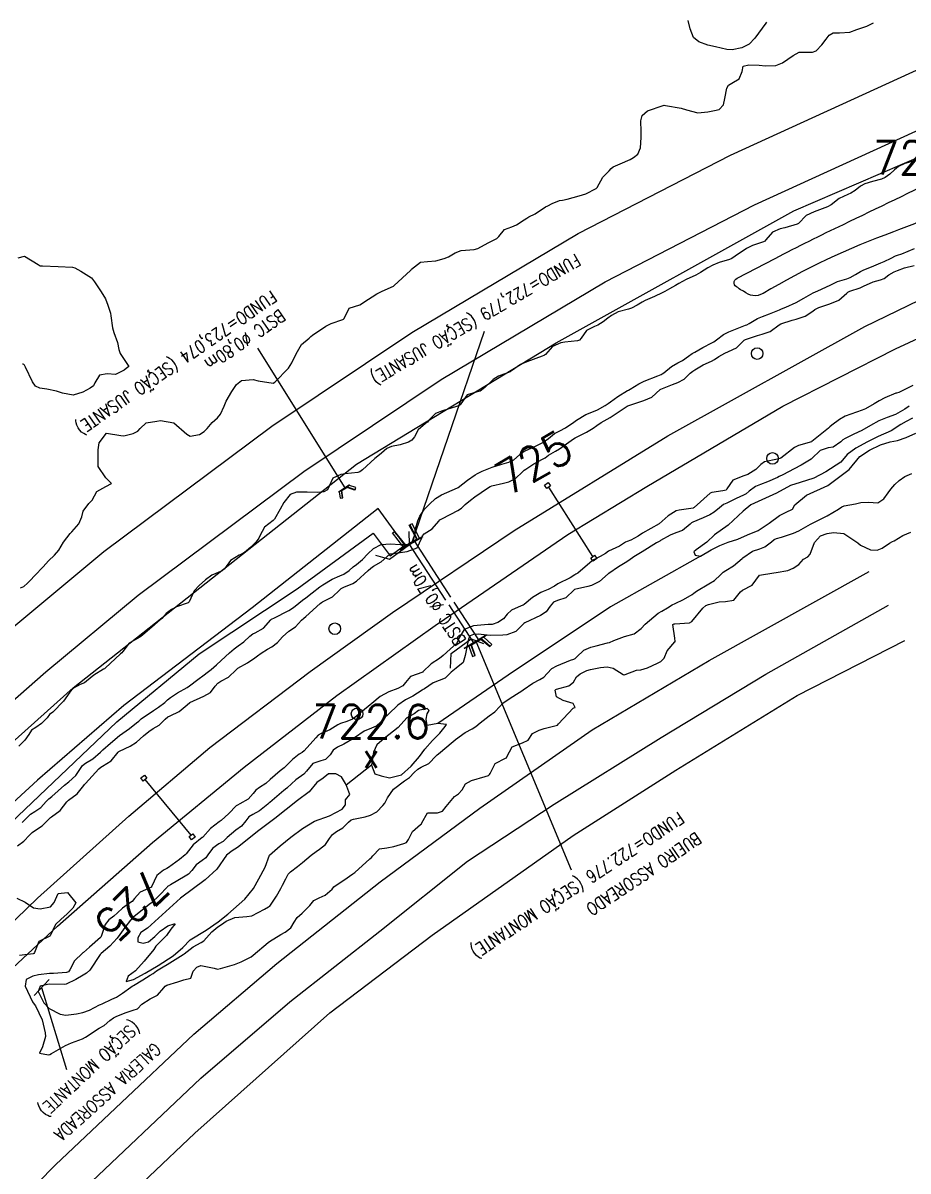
# Model space of a CAD drawing. Header units: metres. Extents: x 307586 to 320046, y 7427249 to 7434250.
# Drawn here: x 313684 to 313789.4, y 7432772.2 to 7432909 of the extents above; entities that cross this region are included whole.
import ezdxf
from ezdxf.enums import TextEntityAlignment as Align

# ---------------------------------------------------------------- set-up
doc = ezdxf.new("R2010")
doc.units = ezdxf.units.M
doc.header["$MEASUREMENT"] = 0
doc.linetypes.add('CONTINUO', pattern=[0])
doc.linetypes.add('TRACEJADO', pattern=[8.7, 8, -0.7])
for name, color, linetype in [('ALA', 45, 'Continuous'), ('BUEIRO', 151, 'Continuous'), ('Canaleta de Drenagem', 151, 'Continuous'), ('Cotas', 45, 'Continuous'), ('Curvas de Nivel 1m', 11, 'Continuous'), ('Curvas de Nivel 5m', 15, 'Continuous'), ('Divisa', 42, 'FENCELINE2'), ('Hidrografia', 140, 'Continuous'), ('Linha Férrea', 20, 'Continuous'), ('Linha Férrea em construção', 201, 'Continuous'), ('Pontes_Viadutos_Tubos', 190, 'Continuous'), ('Pontos Cotados', 45, 'Continuous'), ('Portico', 45, 'Continuous'), ('Postes', 20, 'Continuous'), ('TEXTO', 45, 'Continuous'), ('TUBO', 45, 'Continuous'), ('Vias Primárias', 230, 'Continuous')]:
    doc.layers.add(name, color=color, linetype=linetype)
doc.styles.add('ROMANS', font='romans', dxfattribs={"height": 0.2})
doc.styles.add('Style-STANDARD', font='STANDARD.shx')
doc.linetypes.add('FENCELINE2', pattern='A,0.25,-0.1,[132,ltypeshp.shx,S=0.1,R=0,X=-0.1,Y=0],-0.1,1', length=1.45)

# ---------------------------------------------------------------- blocks, each defined once
blk = doc.blocks.new('ELVTXT_107')
at = {"layer": 'Pontos Cotados', "linetype": 'Continuous', "style": 'Style-STANDARD'}
for s, height, p in [('722.6', 4, (0, 4)), ('x', 3, (0, 0))]:
    blk.add_text(s, height=height, dxfattribs=at).set_placement(p, align=Align.MIDDLE_CENTER)
blk = doc.blocks.new('ELVTXT_123')
at = {"layer": 'Pontos Cotados', "linetype": 'Continuous', "style": 'Style-STANDARD'}
for s, height, p in [('722.4', 4, (0, 4)), ('x', 3, (0, 0))]:
    blk.add_text(s, height=height, dxfattribs=at).set_placement(p, align=Align.MIDDLE_CENTER)

msp = doc.modelspace()

# ---------------------------------------------------------------- linework, layer by layer
at = {"layer": 'ALA', "linetype": 'CONTINUO'}
for points in [[(313723.55, 7432853.37, 723.54), (313723.65, 7432853.64, 723.54), (313722.88, 7432853.91, 724.09), (313722.58, 7432853.72, 724.11)], [(313723.55, 7432853.37, 723.54), (313722.58, 7432853.72, 724.11)], [(313723.55, 7432853.37, 723.54), (313723.48, 7432853.34, 723.44), (313722.59, 7432853.66, 723.23)], [(313721.91, 7432853.28, 724.17), (313721.66, 7432853.12, 724.12), (313721.77, 7432852.38, 723.61), (313722.04, 7432852.42, 723.61)], [(313722.04, 7432852.42, 723.61), (313721.91, 7432853.28, 724.17)], [(313722.04, 7432852.42, 723.61), (313722.09, 7432852.43, 723.53), (313721.97, 7432853.28, 723.29)], [(313731.24, 7432847.63, 724.9), (313730.36, 7432849.34, 723.79), (313730.07, 7432849.21, 723.79), (313730.27, 7432848.83, 723.83), (313730.94, 7432847.48, 724.9)], [(313729.36, 7432846.51, 724.9), (313727.99, 7432848.24, 723.82), (313728.21, 7432848.38, 723.82), (313728.54, 7432848.01, 723.83), (313729.58, 7432846.69, 724.89)], [(313729.63, 7432846.74, 723.04), (313728.25, 7432848.44, 723), (313728.21, 7432848.38, 723.82)], [(313730.89, 7432847.48, 723.03), (313730, 7432849.18, 723.19), (313730.07, 7432849.21, 723.79)], [(313738.53, 7432835.56, 723.01), (313739.62, 7432834.69, 723.26)], [(313738.59, 7432835.64, 724.6), (313739.27, 7432835.06, 723.75), (313739.66, 7432834.74, 723.74)], [(313738.88, 7432835.81, 724.61), (313739.84, 7432834.95, 723.74), (313739.66, 7432834.74, 723.74), (313739.62, 7432834.69, 723.26)], [(313737.1, 7432834.73, 724.59), (313737.53, 7432833.51, 723.67), (313737.8, 7432833.61, 723.67), (313737.86, 7432833.61, 723.39)], [(313737.34, 7432834.88, 724.63), (313737.71, 7432833.89, 723.72), (313737.8, 7432833.61, 723.67)], [(313737.86, 7432833.61, 723.39), (313737.42, 7432834.9, 723.12)]]:
    msp.add_polyline3d(points, dxfattribs=at)
at = {"layer": 'BUEIRO', "linetype": 'CONTINUO'}
for points in [[(313722.88, 7432853.96, 724.23), (313721.57, 7432853.09, 724.19)], [(313721.91, 7432853.28, 724.17), (313722.58, 7432853.72, 724.11)], [(313721.91, 7432853.28, 724.17), (313721.97, 7432853.28, 723.29), (313722.59, 7432853.66, 723.23), (313722.58, 7432853.72, 724.11)], [(313730.94, 7432847.48, 724.9), (313730.89, 7432847.48, 723.03), (313729.63, 7432846.74, 723.04), (313729.58, 7432846.69, 724.89)], [(313729.58, 7432846.69, 724.89), (313730.94, 7432847.48, 724.9)], [(313739.18, 7432836.11, 725.22), (313739.22, 7432836.05, 724.81), (313738.88, 7432835.81, 724.61), (313738.59, 7432835.64, 724.6), (313737.34, 7432834.88, 724.63), (313737.1, 7432834.73, 724.59), (313736.6, 7432834.46, 724.8), (313736.56, 7432834.52, 725.22)], [(313736.56, 7432834.52, 725.22), (313739.18, 7432836.11, 725.22)], [(313737.34, 7432834.88, 724.63), (313737.42, 7432834.9, 723.12), (313738.53, 7432835.56, 723.01), (313738.59, 7432835.64, 724.6)], [(313685.29, 7432793.11, 725.42), (313687.08, 7432794.99, 725.48)]]:
    msp.add_polyline3d(points, dxfattribs=at)
msp.add_polyline3d([(313731.58, 7432847.83, 724.88), (313731.62, 7432847.76, 725.56), (313728.95, 7432846.18, 725.53), (313728.91, 7432846.25, 724.95), (313729.36, 7432846.51, 724.9), (313729.6, 7432846.66, 724.89), (313730.95, 7432847.46, 724.9), (313731.24, 7432847.63, 724.9)], close=True, dxfattribs=at)
at = {"layer": 'Canaleta de Drenagem'}
msp.add_lwpolyline([(313671.95, 7432806.44), (313676.13, 7432801.99), (313678.23, 7432803.96), (313675.76, 7432807.27), (313695.15, 7432825.73), (313704.95, 7432833.84), (313716.66, 7432841.59), (313725.7, 7432848.23), (313727.72, 7432845.49), (313729.48, 7432846.78), (313726.3, 7432851.15), (313711.28, 7432839.32), (313695.99, 7432827.66), (313685.72, 7432818.77), (313674.39, 7432808.38), (313673.39, 7432809.47), (313671.08, 7432807.36)], close=True, dxfattribs=at)
at = {"layer": 'Curvas de Nivel 1m', "flags": 128}
for points, elevation in [([(313683.69, 7432841.68), (313684.08, 7432841.86), (313684.51, 7432842.24), (313685.72, 7432843.49), (313686.07, 7432843.87), (313686.36, 7432844.21), (313687.01, 7432844.92), (313687.74, 7432845.59), (313688.23, 7432846.19), (313688.81, 7432847.13), (313689.58, 7432848.17), (313689.78, 7432848.38), (313690.63, 7432849.32), (313690.98, 7432850.16), (313691.13, 7432850.83), (313691.82, 7432851.76), (313692.03, 7432851.94), (313692.2, 7432852.15), (313692.79, 7432853.19), (313693.84, 7432853.76), (313694.51, 7432854.12), (313693.85, 7432854.8), (313692.93, 7432856.14), (313692.93, 7432857.09), (313692.92, 7432858.14), (313693.05, 7432858.99), (313693.91, 7432860.13), (313695.65, 7432859.84), (313695.91, 7432859.82), (313696.16, 7432859.85), (313697.09, 7432860.09), (313697.64, 7432860.36), (313697.92, 7432860.7), (313698.65, 7432861.35), (313699.94, 7432861.58), (313700.35, 7432861.63), (313701.93, 7432861.38), (313703.49, 7432860.01), (313703.91, 7432859.79), (313704.99, 7432859.99), (313705.58, 7432860.33), (313705.92, 7432860.68), (313706.51, 7432861.4), (313707.16, 7432861.97), (313707.52, 7432862.39), (313707.96, 7432863.35), (313708.19, 7432863.96), (313708.84, 7432865.09), (313709.43, 7432865.94), (313710, 7432866.39), (313711.4, 7432866.51), (313712, 7432866.38), (313713.77, 7432866.11), (313714, 7432866.19), (313715.61, 7432867.87), (313716.02, 7432868.5), (313716.46, 7432869.42), (313716.69, 7432869.85), (313717.18, 7432870.71), (313718.06, 7432871.47), (313718.26, 7432871.64), (313718.48, 7432871.83), (313720.07, 7432872.89), (313720.69, 7432873.19), (313722.08, 7432873.67), (313722.16, 7432873.71), (313722.23, 7432873.79), (313722.86, 7432875.02), (313724.11, 7432875.44), (313724.33, 7432875.55), (313724.6, 7432875.76), (313726.12, 7432876.73), (313726.79, 7432877.06), (313728.13, 7432877.67), (313728.21, 7432877.72), (313730.15, 7432879.53), (313730.23, 7432879.61), (313730.28, 7432879.69), (313731.34, 7432880.51), (313732.17, 7432880.58), (313733.15, 7432880.67), (313734.17, 7432880.95), (313734.68, 7432881.13), (313735.48, 7432881.63), (313736.19, 7432881.92), (313737.75, 7432882.04), (313738.19, 7432882.14), (313739.42, 7432882.8), (313740.2, 7432883.23), (313740.42, 7432883.35), (313740.66, 7432883.57), (313741.36, 7432884.41), (313742.22, 7432884.73), (313742.8, 7432884.97), (313743.7, 7432885.54), (313744, 7432885.77), (313744.24, 7432885.91), (313745.01, 7432886.28), (313746.25, 7432887.09), (313746.51, 7432887.24), (313747.04, 7432887.49), (313747.89, 7432887.85), (313748.26, 7432887.91), (313748.8, 7432888.01), (313750.26, 7432888.41), (313751.05, 7432888.66), (313752.27, 7432889.3), (313752.34, 7432889.36), (313752.39, 7432889.43), (313753.06, 7432890.65), (313753.81, 7432891.41), (313754.06, 7432891.66), (313754.31, 7432891.87), (313755.14, 7432892.23), (313756.32, 7432892.77), (313756.72, 7432892.97), (313757.24, 7432893.37), (313757.55, 7432894.15), (313757.64, 7432895.37), (313757.64, 7432896.09), (313757.59, 7432897.37), (313757.75, 7432897.99), (313758.39, 7432898.57), (313760.25, 7432899.19), (313760.39, 7432899.21), (313760.52, 7432899.2), (313762.39, 7432898.87), (313763.03, 7432898.66), (313764.38, 7432898.31), (313765.57, 7432898.45), (313766.39, 7432898.6), (313766.94, 7432898.7), (313767.43, 7432899.25), (313767.61, 7432900.04), (313767.85, 7432901.25), (313768.06, 7432901.61), (313768.43, 7432901.86), (313769.3, 7432902.37), (313769.66, 7432903.23), (313769.8, 7432903.88), (313770.45, 7432904.02), (313771.68, 7432903.98), (313772.45, 7432903.92), (313773.67, 7432903.96), (313774.46, 7432904.26), (313775.74, 7432905.15), (313776.48, 7432905.54), (313778.04, 7432905.56), (313778.48, 7432905.69), (313779.18, 7432906.41), (313779.69, 7432907.11), (313780.04, 7432907.56), (313780.5, 7432907.83), (313781.26, 7432907.85), (313782.5, 7432907.92), (313783.34, 7432908.23), (313784.51, 7432908.65), (313785.34, 7432909.04)], 724), ([(313772.59, 7432909.11), (313772.51, 7432909), (313771.2, 7432907.21), (313770.49, 7432906.5), (313769.64, 7432906.07), (313768.48, 7432905.82), (313767.86, 7432905.86), (313766.48, 7432906.17), (313765.59, 7432906.38), (313764.49, 7432906.76), (313763.86, 7432907.3), (313763.47, 7432908.33), (313763.24, 7432909.3)], 724), ([(313790.32, 7432892.64), (313789.05, 7432892.26), (313788.31, 7432891.9), (313787.81, 7432891.5), (313787.27, 7432891.01), (313786.72, 7432890.59), (313786.29, 7432890.4), (313785.21, 7432890.12), (313784.28, 7432889.84), (313783.77, 7432889.57), (313783.12, 7432889.06), (313782.61, 7432888.73), (313782.27, 7432888.58), (313781.22, 7432888.12), (313780.26, 7432887.36), (313779.85, 7432887.1), (313778.25, 7432886.52), (313777.28, 7432886.09), (313776.38, 7432885.14), (313776.3, 7432885.07), (313776.23, 7432885.04), (313774.77, 7432884.62), (313774.22, 7432884.49), (313773.29, 7432884.1), (313772.5, 7432883.19), (313772.37, 7432883.02), (313772.2, 7432882.93), (313770.89, 7432882.51), (313770.19, 7432882.16), (313768.85, 7432881.23), (313768.46, 7432880.96), (313768.18, 7432880.84), (313766.94, 7432880.48), (313766.17, 7432880.14), (313765.59, 7432879.84), (313764.72, 7432879.28), (313764.15, 7432878.97), (313763.01, 7432878.43), (313762.14, 7432877.97), (313761.72, 7432877.73), (313761.03, 7432877.32), (313760.45, 7432877.01), (313760.13, 7432876.85), (313759.22, 7432876.44), (313758.12, 7432875.96), (313757.74, 7432875.74), (313757.15, 7432875.37), (313756.47, 7432875.02), (313756.11, 7432874.91), (313754.91, 7432874.59), (313754.09, 7432874.17), (313753.65, 7432873.85), (313753.1, 7432873.42), (313752.49, 7432873.02), (313752.08, 7432872.86), (313751.13, 7432872.38), (313750.48, 7432871.45), (313750.3, 7432871.21), (313750.06, 7432871.13), (313748.55, 7432870.98), (313748.05, 7432870.88), (313747.09, 7432870.45), (313746.22, 7432869.5), (313746.12, 7432869.41), (313746.03, 7432869.37), (313745.82, 7432869.29), (313744.02, 7432868.62), (313743.26, 7432868.3), (313742.19, 7432867.55), (313742.08, 7432867.48), (313742.01, 7432867.45), (313740.65, 7432866.92), (313740, 7432866.51), (313739.01, 7432865.58), (313738.45, 7432865.13), (313737.98, 7432865), (313736.91, 7432864.68), (313736.16, 7432863.62), (313736.08, 7432863.5), (313735.96, 7432863.42), (313735.63, 7432863.3), (313733.95, 7432862.79), (313733.12, 7432862.49), (313732.34, 7432861.67), (313732.16, 7432861.45), (313731.94, 7432861.28), (313731.07, 7432860.54), (313730.61, 7432859.68), (313730.31, 7432859.28), (313729.91, 7432859.05), (313728.93, 7432858.73), (313727.9, 7432858.53), (313727.31, 7432858.32), (313726.68, 7432857.73), (313726.25, 7432857.38), (313725.89, 7432857.1), (313724.43, 7432855.76), (313724.11, 7432855.53), (313723.87, 7432855.45), (313722.38, 7432855.27), (313721.86, 7432855.22), (313720.9, 7432854.76), (313720.47, 7432853.8), (313720.27, 7432853.38), (313719.84, 7432853.14), (313719.06, 7432853.05), (313717.84, 7432853.08), (313716.58, 7432853.11), (313715.83, 7432852.8), (313715.05, 7432851.87), (313714.6, 7432851.09), (313713.95, 7432849.89), (313713.79, 7432849.74), (313712.75, 7432848.93), (313712.2, 7432847.91), (313712.07, 7432847.61), (313711.77, 7432847.17), (313711.14, 7432846.54), (313710.37, 7432845.92), (313709.99, 7432845.68), (313709.75, 7432845.57), (313708.71, 7432844.97), (313707.99, 7432843.96), (313707.72, 7432843.74), (313706.47, 7432843.22), (313705.71, 7432842.64), (313704.97, 7432841.99), (313704.36, 7432841.34), (313703.77, 7432840.01), (313703.67, 7432839.92), (313702.25, 7432839.44), (313701.66, 7432839.13), (313701.05, 7432838.64), (313700.51, 7432838.04), (313700.06, 7432837.63), (313699.65, 7432837.29), (313698.22, 7432836.07), (313697.9, 7432835.81), (313697.63, 7432835.65), (313696.63, 7432835.08), (313695.86, 7432834.1), (313695.75, 7432833.95), (313695.6, 7432833.82), (313693.76, 7432832.13), (313693.67, 7432832.04), (313693.58, 7432831.99), (313692.41, 7432831.3), (313691.56, 7432830.58), (313691.32, 7432830.39), (313690.79, 7432830.16), (313689.98, 7432829.73), (313689.54, 7432829.25), (313688.82, 7432828.18), (313687.52, 7432826.89), (313687.14, 7432826.58), (313686.84, 7432826.21), (313686.19, 7432825.53), (313685.5, 7432825.06), (313684.99, 7432824.73), (313684.67, 7432824.23), (313684.18, 7432823.53), (313683.47, 7432822.84)], 724), ([(313683.87, 7432813.72), (313684.38, 7432814.23), (313684.87, 7432814.72), (313685.38, 7432815.04), (313686.08, 7432815.52), (313686.73, 7432816.21), (313687.06, 7432816.54), (313687.4, 7432816.81), (313688.93, 7432818.18), (313689.42, 7432818.59), (313690.26, 7432819.33), (313690.83, 7432820.16), (313691.06, 7432820.53), (313691.44, 7432820.78), (313692.28, 7432821.31), (313693.2, 7432822.12), (313693.47, 7432822.37), (313694.4, 7432823.18), (313695.48, 7432824.08), (313696.65, 7432824.94), (313697.51, 7432825.61), (313697.76, 7432825.82), (313698.07, 7432826.07), (313699.52, 7432827.07), (313700.11, 7432827.46), (313700.86, 7432828.04), (313701.21, 7432828.35), (313701.54, 7432828.62), (313702.38, 7432829.19), (313703.55, 7432829.83), (313703.83, 7432830.01), (313704.8, 7432830.76), (313705.57, 7432831.33), (313705.94, 7432831.61), (313706.39, 7432831.97), (313707.04, 7432832.51), (313707.59, 7432833.02), (313708.59, 7432833.95), (313709.13, 7432834.42), (313709.62, 7432834.77), (313710.28, 7432835.26), (313711.01, 7432835.92), (313711.35, 7432836.2), (313711.64, 7432836.33), (313712.64, 7432836.9), (313713.51, 7432837.89), (313713.58, 7432837.96), (313713.65, 7432838), (313713.85, 7432838.09), (313715.66, 7432839.01), (313716.19, 7432839.34), (313716.84, 7432839.85), (313717.3, 7432840.22), (313717.68, 7432840.51), (313718.42, 7432841.1), (313719.33, 7432841.82), (313719.71, 7432842.07), (313720.8, 7432842.71), (313721.72, 7432843.11), (313722.19, 7432843.32), (313722.84, 7432843.78), (313723.32, 7432844.18), (313723.73, 7432844.49), (313724.42, 7432845.09), (313725.07, 7432845.75), (313725.76, 7432846.39), (313726.65, 7432846.85), (313727.77, 7432846.94), (313728.91, 7432846.85), (313729.76, 7432846.87), (313730.35, 7432847.1), (313730.6, 7432847.68), (313730.73, 7432848.74), (313731.03, 7432849.68), (313731.25, 7432850.23), (313731.81, 7432851.07), (313732.12, 7432851.37), (313732.42, 7432851.66), (313733.13, 7432852.36), (313733.83, 7432852.77), (313735.77, 7432853.62), (313735.82, 7432853.64), (313735.84, 7432853.66), (313736.95, 7432854.52), (313737.87, 7432855.17), (313738.13, 7432855.33), (313738.7, 7432855.59), (313739.88, 7432856.06), (313741.02, 7432856.42), (313741.88, 7432856.68), (313742.46, 7432856.97), (313743.15, 7432857.54), (313743.55, 7432857.88), (313743.9, 7432858.06), (313744.88, 7432858.5), (313745.91, 7432859.03), (313746.21, 7432859.2), (313746.59, 7432859.49), (313747.32, 7432860.09), (313747.93, 7432860.41), (313748.63, 7432860.78), (313749.63, 7432861.45), (313749.95, 7432861.68), (313751.04, 7432862.35), (313751.96, 7432862.73), (313752.45, 7432862.93), (313753.33, 7432863.42), (313753.7, 7432863.67), (313753.97, 7432863.86), (313754.87, 7432864.51), (313755.99, 7432865.2), (313756.11, 7432865.26), (313756.33, 7432865.38), (313757.34, 7432866.03), (313758, 7432866.33), (313759.62, 7432866.95), (313760.01, 7432867.13), (313760.14, 7432867.2), (313760.32, 7432867.33), (313761.25, 7432868.09), (313762.02, 7432868.51), (313762.55, 7432868.79), (313763.29, 7432869.3), (313763.72, 7432869.61), (313764.04, 7432869.8), (313765, 7432870.33), (313766.06, 7432870.9), (313766.29, 7432871.03), (313766.6, 7432871.25), (313767.43, 7432871.88), (313768.07, 7432872.19), (313769.69, 7432872.83), (313770.08, 7432872.99), (313770.23, 7432873.06), (313770.49, 7432873.21), (313771.49, 7432873.8), (313772.1, 7432874.05), (313772.91, 7432874.37), (313774.11, 7432874.85), (313774.34, 7432874.94), (313774.88, 7432875.16), (313776.12, 7432875.72), (313777.03, 7432876.22), (313778.13, 7432876.86), (313778.68, 7432877.11), (313780.14, 7432877.76), (313781.03, 7432878.19), (313782.15, 7432878.54), (313782.54, 7432878.68), (313783.19, 7432879.06), (313783.79, 7432879.42), (313784.16, 7432879.58), (313785.1, 7432879.96), (313786.18, 7432880.44), (313786.58, 7432880.61), (313787.43, 7432881.01), (313787.93, 7432881.26), (313788.19, 7432881.34), (313788.71, 7432881.52), (313790.19, 7432882.13)], 724), ([(313683.4, 7432881.02), (313684.17, 7432881.24), (313685.8, 7432880.23), (313686.02, 7432880.09), (313686.15, 7432880.07), (313686.3, 7432880.07), (313688.15, 7432879.98), (313689.88, 7432879.9), (313690.15, 7432879.82), (313690.86, 7432879.45), (313692.14, 7432878.65), (313692.51, 7432878.15), (313693.29, 7432876.97), (313693.8, 7432876.13), (313694.1, 7432875.38), (313694.39, 7432874.43), (313694.45, 7432874.12), (313694.64, 7432872.7), (313694.81, 7432872.12), (313695.24, 7432870.92), (313695.41, 7432870.11), (313695.56, 7432869.64), (313696.02, 7432868.9), (313696.6, 7432868.09), (313696.26, 7432867.85), (313696.01, 7432867.65), (313694.98, 7432867.13), (313694, 7432867.21), (313693.1, 7432867.03), (313692.54, 7432866.14), (313692.37, 7432865.76), (313691.98, 7432865.49), (313691.1, 7432865.03), (313689.97, 7432864.67), (313688.69, 7432864.91), (313687.97, 7432865.15), (313686.8, 7432865.38), (313685.98, 7432865.49), (313685.47, 7432865.72), (313685.11, 7432866.23), (313684.27, 7432867.98), (313684.16, 7432868.25), (313684.09, 7432868.33), (313684.01, 7432868.35), (313683.91, 7432868.35)], 724), ([(313789.58, 7432863.36), (313789.06, 7432862.98), (313787.96, 7432862.35), (313786.96, 7432862), (313785.95, 7432861.61), (313784.97, 7432861.03), (313783.94, 7432860.44), (313782.97, 7432860.02), (313781.93, 7432859.51), (313781.67, 7432859.33), (313781.41, 7432859.08), (313780.52, 7432858.48), (313779.91, 7432858.37), (313778.96, 7432858.05), (313777.97, 7432857.12), (313777.89, 7432857.04), (313776.71, 7432856.31), (313775.88, 7432855.87), (313774.5, 7432855.16), (313774.09, 7432854.95), (313773.87, 7432854.85), (313772.71, 7432854.33), (313771.86, 7432854.01), (313771.28, 7432853.77), (313770.49, 7432853.2), (313770.14, 7432852.91), (313769.84, 7432852.75), (313768.94, 7432852.33), (313767.83, 7432851.78), (313767.46, 7432851.61), (313766.97, 7432851.25), (313766.35, 7432850.72), (313765.81, 7432850.41), (313765.04, 7432850.04), (313763.8, 7432849.51), (313763.65, 7432849.44), (313763.47, 7432849.29), (313762.55, 7432848.54), (313761.78, 7432848.24), (313761.11, 7432847.98), (313759.96, 7432847.33), (313759.85, 7432847.25), (313759.77, 7432847.21), (313759.48, 7432847.04), (313757.76, 7432845.97), (313757.37, 7432845.75), (313756.76, 7432845.37), (313756.18, 7432844.94), (313755.74, 7432844.67), (313754.94, 7432844.19), (313753.77, 7432843.41), (313753.72, 7432843.37), (313752.69, 7432842.44), (313751.71, 7432841.96), (313751.3, 7432841.84), (313749.7, 7432841.48), (313749.65, 7432841.45), (313748.64, 7432840.52), (313747.68, 7432840.17), (313747.19, 7432839.97), (313746.8, 7432839.49), (313746.33, 7432838.83), (313745.66, 7432838.41), (313743.77, 7432837.53), (313743.65, 7432837.43), (313742.7, 7432836.48), (313741.64, 7432836.11), (313741.14, 7432836.05), (313739.64, 7432836.03), (313738.21, 7432836.16), (313737.64, 7432836.15), (313737.25, 7432835.99), (313737.05, 7432835.61), (313736.81, 7432834.42), (313736.66, 7432833.61), (313736.41, 7432832.8), (313735.59, 7432832.11), (313735.01, 7432831.63), (313734.28, 7432830.93), (313733.57, 7432830.65), (313732.84, 7432830.38), (313731.8, 7432829.67), (313731.66, 7432829.56), (313731.55, 7432829.48), (313730.43, 7432828.79), (313729.54, 7432828.35), (313728.63, 7432827.7), (313727.52, 7432826.63), (313727.05, 7432826.2), (313726.62, 7432825.73), (313726.05, 7432825.19), (313725.5, 7432824.96), (313724.64, 7432824.61), (313723.48, 7432823.8), (313723.44, 7432823.77), (313722.2, 7432823.05), (313721.47, 7432822.69), (313720.92, 7432822.34), (313720.56, 7432821.8), (313720.02, 7432821.24), (313719.45, 7432821.09), (313718.52, 7432820.76), (313717.74, 7432819.84), (313717.43, 7432819.49), (313716.47, 7432818.8), (313715.47, 7432817.86), (313715.44, 7432817.83), (313715.41, 7432817.8), (313715.06, 7432817.52), (313713.4, 7432816.12), (313713.27, 7432816.01), (313713.14, 7432815.89), (313712.16, 7432815.13), (313711.37, 7432814.68), (313710.89, 7432814.39), (313710.51, 7432813.92), (313710.01, 7432813.27), (313709.35, 7432812.79), (313708.3, 7432811.95), (313707.81, 7432811.47), (313707.33, 7432811.17), (313706.61, 7432810.68), (313706.06, 7432809.97), (313705.75, 7432809.53), (313705.31, 7432809.19), (313704.62, 7432808.67), (313704.08, 7432807.99), (313703.71, 7432807.57), (313703.29, 7432807.32), (313701.55, 7432806.3), (313701.27, 7432806.14), (313701.21, 7432806.09), (313701.15, 7432806.03), (313700.25, 7432805.05), (313699.24, 7432804.12), (313699.21, 7432804.09), (313699.16, 7432804.05), (313697.23, 7432802.51), (313696.99, 7432802.31), (313696.78, 7432802.08), (313696.11, 7432801.19), (313695.3, 7432800.1), (313695.26, 7432800.04), (313695.19, 7432799.95), (313694.32, 7432798.97), (313693.3, 7432798.12), (313693.23, 7432798.06), (313693.17, 7432797.97), (313691.92, 7432796.14), (313691.53, 7432795.76), (313691.14, 7432795.53), (313690.28, 7432795.01), (313689.13, 7432794.45), (313688.89, 7432794.41), (313687.13, 7432794.45), (313686.9, 7432794.43), (313686.04, 7432794.21), (313685.77, 7432793.56), (313686.46, 7432792.21), (313687.09, 7432791.54), (313688.4, 7432790.86), (313689.08, 7432790.76), (313690.33, 7432790.91), (313691.09, 7432791.07), (313691.88, 7432791.35), (313693.1, 7432791.97), (313693.2, 7432792.02), (313693.41, 7432792.12), (313694.57, 7432792.65), (313695.11, 7432792.92), (313695.84, 7432793.37), (313696.82, 7432794.08), (313697, 7432794.21), (313697.13, 7432794.28), (313698.25, 7432794.95), (313699.14, 7432795.51), (313699.47, 7432795.73), (313699.9, 7432796.04), (313700.67, 7432796.52), (313701.16, 7432796.81), (313703.08, 7432798), (313703.17, 7432798.08), (313704.25, 7432798.92), (313705.19, 7432799.43), (313705.54, 7432799.62), (313705.84, 7432799.97), (313706.48, 7432800.69), (313707.21, 7432801.27), (313707.62, 7432801.55), (313708.19, 7432801.95), (313709.23, 7432802.4), (313710.65, 7432802.5), (313711.23, 7432802.6), (313712.75, 7432803.4), (313713.24, 7432803.66), (313713.37, 7432803.75), (313713.47, 7432803.88), (313714.17, 7432804.96), (313714.7, 7432805.87), (313714.9, 7432806.25), (313715.28, 7432806.99), (313715.59, 7432807.56), (313715.86, 7432807.85), (313716.68, 7432808.46), (313717.3, 7432808.96), (313718.33, 7432809.82), (313718.89, 7432810.25), (313719.32, 7432810.53), (313720.02, 7432811.12), (313720.48, 7432811.8), (313720.84, 7432812.3), (313721.35, 7432812.67), (313722.07, 7432813.07), (313722.77, 7432813.78), (313723.08, 7432814.06), (313723.37, 7432814.14), (313724.74, 7432814.39), (313725.38, 7432814.6), (313726.13, 7432814.99), (313726.87, 7432815.73), (313727.08, 7432816.04), (313727.4, 7432816.66), (313728.13, 7432817.71), (313729.42, 7432818.7), (313730.04, 7432819.07), (313730.58, 7432819.68), (313731.01, 7432820.1), (313731.44, 7432820.31), (313732.35, 7432820.76), (313733.2, 7432821.65), (313733.32, 7432821.79), (313733.47, 7432821.91), (313735.25, 7432823.39), (313735.48, 7432823.59), (313735.5, 7432823.6), (313735.52, 7432823.62), (313736.65, 7432824.46), (313737.5, 7432824.9), (313737.95, 7432825.15), (313738.44, 7432825.59), (313739.52, 7432826.45), (313740.18, 7432826.91), (313740.79, 7432827.56), (313741.14, 7432827.95), (313741.54, 7432828.23), (313742.35, 7432828.74), (313743.55, 7432829.51), (313743.58, 7432829.53), (313744.73, 7432830.35), (313745.57, 7432830.78), (313746.02, 7432831.05), (313746.43, 7432831.49), (313746.99, 7432832.08), (313747.59, 7432832.41), (313749.2, 7432833.06), (313749.6, 7432833.2), (313749.77, 7432833.28), (313749.93, 7432833.45), (313750.79, 7432834.26), (313751.62, 7432834.63), (313752.26, 7432834.79), (313753.63, 7432835.12), (313753.85, 7432835.18), (313754.37, 7432835.4), (313755.64, 7432835.9), (313756.8, 7432836.21), (313757.65, 7432836.83), (313758.1, 7432837.35), (313759.67, 7432838.67), (313760.08, 7432838.91), (313760.78, 7432839.32), (313761.32, 7432839.67), (313761.68, 7432839.84), (313762.68, 7432840.31), (313763.7, 7432840.91), (313763.93, 7432841.06), (313764.25, 7432841.28), (313765.71, 7432842.17), (313766.39, 7432842.58), (313767.08, 7432843.25), (313767.4, 7432843.57), (313767.73, 7432843.75), (313768.65, 7432844.31), (313769.69, 7432845.21), (313769.75, 7432845.27), (313770.91, 7432846.05), (313771.76, 7432846.35), (313772.37, 7432846.58), (313773.17, 7432847.18), (313773.5, 7432847.44), (313773.78, 7432847.56), (313774.34, 7432847.72), (313775.79, 7432848.2), (313776.44, 7432848.49), (313777.52, 7432849.12), (313777.8, 7432849.28), (313778.13, 7432849.44), (313779.81, 7432850.28), (313781.17, 7432851.08), (313781.55, 7432851.35), (313781.83, 7432851.46), (313783.17, 7432851.71), (313783.83, 7432851.87), (313784.71, 7432851.91), (313785.83, 7432851.84), (313786.56, 7432852.29), (313787.08, 7432853.01), (313787.39, 7432853.46), (313787.86, 7432854.01), (313788.37, 7432854.49), (313789.06, 7432854.98), (313789.88, 7432855.31)], 724), ([(313683.25, 7432804.69), (313684.22, 7432804.23), (313685.24, 7432803.54), (313686.03, 7432803.42), (313687.24, 7432803.68), (313687.67, 7432804.19), (313688.17, 7432805.27), (313689.26, 7432805.39), (313690.28, 7432804.16), (313689.9, 7432803.5), (313689.23, 7432802.83), (313688.49, 7432802.18), (313687.85, 7432801.56), (313687.23, 7432800.2), (313687.19, 7432800.17), (313685.87, 7432799.53), (313685.34, 7432798.22), (313685.28, 7432798.12), (313685.17, 7432798.07), (313683.56, 7432797.85)], 726)]:
    msp.add_lwpolyline(points, dxfattribs=dict(at, elevation=elevation))
at = {"layer": 'Curvas de Nivel 5m', "elevation": 725, "flags": 128}
for points in [[(313683.32, 7432810.96), (313684.07, 7432811.5), (313684.75, 7432812.23), (313685.05, 7432812.52), (313685.35, 7432812.72), (313686.26, 7432813.31), (313687.14, 7432814.2), (313687.25, 7432814.31), (313687.37, 7432814.4), (313688.39, 7432815.17), (313689.18, 7432816.17), (313689.4, 7432816.39), (313690.41, 7432817.15), (313691.23, 7432818.15), (313691.31, 7432818.25), (313691.42, 7432818.37), (313693, 7432820.13), (313693.23, 7432820.33), (313693.44, 7432820.45), (313694.5, 7432821.06), (313695.3, 7432822.1), (313695.38, 7432822.19), (313695.46, 7432822.24), (313696.75, 7432822.81), (313697.48, 7432823.31), (313698.35, 7432824.07), (313698.97, 7432824.58), (313699.5, 7432824.92), (313700.21, 7432825.33), (313700.9, 7432826.04), (313701.23, 7432826.31), (313701.52, 7432826.45), (313702.59, 7432826.95), (313703.53, 7432827.75), (313703.87, 7432828.01), (313705.54, 7432828.77), (313706.3, 7432829.21), (313706.87, 7432829.97), (313707.19, 7432830.34), (313707.56, 7432830.56), (313708.48, 7432831.04), (313709.37, 7432831.93), (313709.58, 7432832.11), (313710.74, 7432832.77), (313711.6, 7432833.35), (313711.92, 7432833.59), (313712.35, 7432833.9), (313713.11, 7432834.4), (313713.61, 7432834.67), (313714.32, 7432835.18), (313714.88, 7432835.87), (313715.64, 7432836.52), (313716.45, 7432837.05), (313717.17, 7432837.84), (313717.42, 7432838.08), (313717.66, 7432838.27), (313719.39, 7432839.81), (313719.54, 7432839.95), (313719.68, 7432840.03), (313720.84, 7432840.64), (313721.7, 7432841.43), (313721.87, 7432841.62), (313722.2, 7432841.79), (313723.26, 7432842.22), (313723.71, 7432842.5), (313725.12, 7432843.75), (313725.43, 7432844.04), (313725.73, 7432844.27), (313726.66, 7432844.81), (313727.7, 7432845.72), (313727.73, 7432845.74), (313727.75, 7432845.74), (313727.78, 7432845.75), (313729.76, 7432846.02), (313730.96, 7432846.48), (313731.52, 7432847.67), (313731.57, 7432847.88), (313731.78, 7432848.15), (313732.72, 7432848.73), (313733.53, 7432849.65), (313733.65, 7432849.8), (313733.8, 7432849.89), (313734.97, 7432850.46), (313735.81, 7432850.92), (313736.23, 7432851.2), (313736.67, 7432851.61), (313737.29, 7432852.14), (313737.83, 7432852.56), (313739.31, 7432853.58), (313739.65, 7432853.77), (313739.85, 7432853.84), (313741.24, 7432854.16), (313741.85, 7432854.33), (313742.67, 7432854.73), (313743.48, 7432855.53), (313743.69, 7432855.71), (313743.88, 7432855.83), (313744.83, 7432856.46), (313745.89, 7432857.04), (313746.18, 7432857.2), (313746.6, 7432857.49), (313747.42, 7432857.97), (313747.9, 7432858.27), (313749.58, 7432859.45), (313749.78, 7432859.58), (313749.92, 7432859.65), (313751.14, 7432860.23), (313751.93, 7432860.74), (313752.34, 7432861.03), (313752.88, 7432861.42), (313753.58, 7432861.78), (313753.95, 7432861.98), (313755.86, 7432863.28), (313755.96, 7432863.34), (313755.99, 7432863.35), (313756.05, 7432863.38), (313757.46, 7432863.87), (313757.97, 7432864.03), (313758.91, 7432864.41), (313759.9, 7432865.33), (313759.99, 7432865.38), (313761.39, 7432865.92), (313762, 7432866.17), (313762.76, 7432866.55), (313763.49, 7432867.3), (313763.78, 7432867.53), (313764.02, 7432867.67), (313765.01, 7432868.26), (313766.03, 7432868.7), (313766.39, 7432868.9), (313766.88, 7432869.25), (313767.61, 7432869.67), (313768.04, 7432869.85), (313768.98, 7432870.3), (313769.9, 7432871.21), (313770.06, 7432871.3), (313771.49, 7432871.77), (313772.07, 7432871.93), (313773.02, 7432872.23), (313774.08, 7432873.06), (313774.27, 7432873.17), (313775.62, 7432873.61), (313776.09, 7432873.73), (313777.17, 7432874.06), (313778.11, 7432874.67), (313778.35, 7432874.87), (313778.81, 7432875.11), (313780.12, 7432875.55), (313781.2, 7432876), (313782.13, 7432876.83), (313782.25, 7432876.95), (313782.5, 7432877.07), (313783.72, 7432877.47), (313784.14, 7432877.64), (313785.27, 7432878.16), (313786.15, 7432878.41), (313786.6, 7432878.58), (313787.15, 7432879.01), (313787.79, 7432879.38), (313788.17, 7432879.53), (313789.02, 7432879.84), (313790.17, 7432880.1)], [(313790, 7432865.8), (313788.35, 7432864.99), (313788.08, 7432864.91), (313787.99, 7432864.88), (313786.66, 7432864.33), (313785.98, 7432863.97), (313785.39, 7432863.61), (313784.35, 7432863.04), (313783.96, 7432862.88), (313782.62, 7432862.4), (313781.95, 7432862.14), (313781.26, 7432861.76), (313780.36, 7432861.09), (313780.13, 7432860.9), (313779.94, 7432860.74), (313777.99, 7432859.12), (313777.94, 7432859.1), (313777.92, 7432859.09), (313776.37, 7432858.67), (313775.91, 7432858.41), (313774.29, 7432857.16), (313773.89, 7432857.03), (313772.35, 7432856.72), (313771.89, 7432856.41), (313771.3, 7432855.78), (313770.33, 7432855.21), (313769.99, 7432855.09), (313769.87, 7432855.06), (313768.55, 7432854.54), (313767.85, 7432853.5), (313767.75, 7432853.34), (313767.38, 7432853.24), (313766.05, 7432853.05), (313765.84, 7432852.96), (313763.96, 7432851.29), (313763.88, 7432851.23), (313763.82, 7432851.21), (313762.15, 7432850.97), (313761.82, 7432850.86), (313760.85, 7432850.28), (313759.79, 7432849.33), (313757.78, 7432848.2), (313757.28, 7432847.87), (313756.41, 7432847.37), (313755.95, 7432847.2), (313755.77, 7432847.12), (313755.06, 7432846.68), (313753.76, 7432846.05), (313753.39, 7432845.78), (313752.77, 7432845.42), (313752.09, 7432845.09), (313751.74, 7432844.86), (313750.97, 7432844.2), (313750.07, 7432843.45), (313749.85, 7432843.32), (313749.72, 7432843.25), (313749.16, 7432842.9), (313747.71, 7432842.18), (313747.29, 7432841.9), (313746.55, 7432841.49), (313745.96, 7432841.24), (313745.7, 7432841.12), (313744.67, 7432840.53), (313743.68, 7432839.7), (313743.58, 7432839.62), (313743.35, 7432839.53), (313742.18, 7432839.03), (313741.66, 7432838.54), (313741.22, 7432838), (313740.55, 7432837.56), (313739.88, 7432837.34), (313739.65, 7432837.32), (313739.4, 7432837.33), (313737.65, 7432837.18), (313736.55, 7432836.71), (313735.88, 7432835.62), (313735.82, 7432835.43), (313735.62, 7432835.06), (313734.86, 7432834.38), (313734.06, 7432833.64), (313733.6, 7432833.28), (313732.63, 7432832.62), (313731.62, 7432831.67), (313731.6, 7432831.66), (313730.15, 7432831.11), (313729.56, 7432830.43), (313729.25, 7432830.01), (313728.63, 7432829.7), (313727.55, 7432829.3), (313726.52, 7432828.75), (313725.53, 7432827.91), (313725.35, 7432827.74), (313723.52, 7432826.23), (313723.24, 7432826.05), (313722.55, 7432825.78), (313721.79, 7432825.51), (313721.51, 7432825.35), (313720.53, 7432824.77), (313719.49, 7432824.35), (313719.16, 7432824.14), (313718.86, 7432823.82), (313717.47, 7432822.27), (313717.23, 7432822.08), (313716.88, 7432821.85), (313716.07, 7432821.23), (313715.44, 7432820.58), (313715.08, 7432820.23), (313714.6, 7432819.87), (313713.42, 7432818.85), (313712.92, 7432818.39), (313712.17, 7432817.9), (313711.73, 7432817.59), (313711.41, 7432817.19), (313710.82, 7432816.5), (313709.8, 7432815.93), (313709.53, 7432815.79), (313709.39, 7432815.69), (313708.51, 7432814.81), (313707.59, 7432813.96), (313707.36, 7432813.79), (313706.32, 7432813), (313705.39, 7432811.98), (313705.37, 7432811.95), (313705.34, 7432811.93), (313704.27, 7432811.05), (313703.43, 7432810), (313703.38, 7432809.93), (313703.31, 7432809.87), (313702.62, 7432809.32), (313701.3, 7432808.35), (313701.11, 7432808.22), (313700.73, 7432808.04), (313699.92, 7432807.41), (313699.3, 7432806.05), (313699.29, 7432806.03), (313699.27, 7432806.02), (313697.93, 7432805.4), (313697.25, 7432804.68), (313697, 7432804.32), (313696.68, 7432804.09), (313695.83, 7432803.5), (313695.23, 7432802.97), (313694.78, 7432802.55), (313694.2, 7432802.11), (313693.77, 7432801.56), (313693.28, 7432800.12), (313693.25, 7432800.07), (313693.19, 7432800.01), (313691.91, 7432798.87), (313691.17, 7432798.24), (313691.12, 7432798.2), (313691.06, 7432798.15), (313690.1, 7432797.23), (313689.57, 7432796.17), (313689.38, 7432795.94), (313689.15, 7432795.86), (313687.6, 7432795.74), (313687.15, 7432795.71), (313685.81, 7432795.55), (313685.14, 7432795.42), (313684.36, 7432795), (313684.24, 7432794.23), (313685.1, 7432792.36), (313685.2, 7432792.22), (313685.46, 7432791.86), (313686.25, 7432790.21), (313686.62, 7432788.65), (313686.64, 7432788.2), (313686.28, 7432786.97), (313685.96, 7432786.21), (313687.03, 7432786.01), (313687.17, 7432786.06), (313687.37, 7432786.19), (313689.04, 7432787.16), (313689.76, 7432787.45), (313691.05, 7432787.92), (313691.41, 7432788.14), (313693.06, 7432789.22), (313693.64, 7432789.54), (313694.33, 7432790.11), (313694.75, 7432790.43), (313695.08, 7432790.58), (313696.15, 7432791.03), (313697.09, 7432791.37), (313697.63, 7432791.53), (313698.15, 7432792.06), (313699.11, 7432792.71), (313700, 7432793.16), (313700.74, 7432794.03), (313700.93, 7432794.23), (313701.13, 7432794.32), (313702.41, 7432794.73), (313703.14, 7432794.95), (313703.98, 7432795.15), (313704.26, 7432795.99), (313704.67, 7432796.47), (313705.16, 7432796.68), (313706.77, 7432796.35), (313707.16, 7432796.26), (313707.52, 7432796.32), (313709.16, 7432796.81), (313709.96, 7432797.13), (313711.17, 7432797.73), (313711.41, 7432797.91), (313713.19, 7432799.4), (313713.47, 7432799.6), (313713.88, 7432799.87), (313714.69, 7432800.38), (313715.2, 7432800.65), (313715.9, 7432801.17), (313716.29, 7432801.85), (313716.66, 7432802.41), (313717.23, 7432802.91), (313718.14, 7432803.83), (313718.65, 7432804.42), (313719.26, 7432804.75), (313720, 7432805.06), (313720.8, 7432805.79), (313721, 7432806.07), (313721.28, 7432806.27), (313722.21, 7432806.86), (313723.29, 7432807.6), (313723.5, 7432807.77), (313725.31, 7432809.39), (313725.51, 7432809.54), (313725.67, 7432809.74), (313726.45, 7432810.6), (313727.33, 7432810.71), (313728.17, 7432810.87), (313729.34, 7432811.21), (313729.67, 7432811.35), (313729.92, 7432811.68), (313730.39, 7432812.64), (313731.36, 7432813.47), (313731.47, 7432813.56), (313731.52, 7432813.67), (313732.17, 7432814.87), (313733.38, 7432814.89), (313733.97, 7432815.06), (313734.39, 7432815.64), (313735.4, 7432816.81), (313735.87, 7432817.15), (313736.31, 7432817.61), (313736.71, 7432818.32), (313737.42, 7432818.73), (313739.04, 7432819.19), (313739.43, 7432819.34), (313739.57, 7432819.43), (313739.64, 7432819.57), (313740.24, 7432820.77), (313741.46, 7432821.39), (313741.57, 7432821.44), (313741.64, 7432821.55), (313742.27, 7432822.74), (313743.48, 7432823.21), (313744.19, 7432823.52), (313744.68, 7432824.33), (313745.5, 7432824.71), (313746.08, 7432824.92), (313747.51, 7432825.28), (313747.65, 7432825.34), (313747.78, 7432825.48), (313749.53, 7432827.34), (313749.6, 7432827.38), (313749.77, 7432827.45), (313749.54, 7432827.9), (313748.33, 7432828.26), (313747.55, 7432828.71), (313747.38, 7432829.48), (313747.46, 7432829.57), (313747.55, 7432829.61), (313749.01, 7432830.01), (313749.57, 7432830.44), (313749.95, 7432831.07), (313750.36, 7432831.44), (313751.18, 7432831.84), (313751.59, 7432831.98), (313752.8, 7432832.21), (313753.59, 7432832.29), (313754.29, 7432832.1), (313755.48, 7432831.38), (313755.58, 7432831.34), (313755.62, 7432831.34), (313755.72, 7432831.38), (313757.07, 7432831.88), (313757.59, 7432831.94), (313758.41, 7432832.16), (313759.6, 7432832.72), (313759.99, 7432832.93), (313760.36, 7432833.32), (313760.75, 7432834.18), (313761.63, 7432835.24), (313761.67, 7432835.27), (313761.7, 7432835.31), (313761.64, 7432835.68), (313761.42, 7432837.31), (313761.57, 7432837.39), (313761.65, 7432837.41), (313763.41, 7432837.54), (313763.66, 7432837.67), (313764.98, 7432839.27), (313765.36, 7432839.58), (313765.68, 7432839.72), (313766.92, 7432840.01), (313767.69, 7432840.08), (313768.69, 7432840.22), (313769.48, 7432841.21), (313769.71, 7432841.42), (313770.88, 7432842.03), (313771.72, 7432843.19), (313773.43, 7432843.47), (313773.73, 7432843.51), (313775.12, 7432843.76), (313775.74, 7432844.04), (313776.41, 7432844.47), (313776.97, 7432845.13), (313777.51, 7432845.37), (313777.76, 7432845.72), (313778.3, 7432847.11), (313779.01, 7432847.88), (313779.79, 7432848.19), (313780.56, 7432848.31), (313781.79, 7432848.18), (313783.47, 7432847.05), (313783.77, 7432846.78), (313784.95, 7432846.22), (313785.76, 7432846.18), (313786.35, 7432846.43), (313787.24, 7432847.01), (313787.58, 7432847.2), (313787.78, 7432847.31), (313788.83, 7432847.94), (313789.79, 7432848.32)]]:
    msp.add_lwpolyline(points, dxfattribs=at)
at = {"layer": 'Divisa'}
msp.add_lwpolyline([(313405.65, 7432495.73), (313418.64, 7432510.59), (313425.1, 7432521.74), (313455.05, 7432555.03), (313486.75, 7432592.09), (313526.44, 7432643.16), (313561.64, 7432686.2), (313606.66, 7432740.52), (313613.22, 7432748.23), (313615.72, 7432750.98), (313620.71, 7432756.89), (313630.74, 7432768.34), (313647.42, 7432786.85), (313661.29, 7432802.92), (313674.57, 7432816.02), (313689.96, 7432829.77), (313723.71, 7432856.45), (313747.52, 7432870.88), (313775.84, 7432886.63), (313799.06, 7432896.66), (313819.29, 7432904.5), (313848.81, 7432912.94), (313876.24, 7432919.12)], dxfattribs=at)
at = {"layer": 'Hidrografia'}
msp.add_lwpolyline([(313769.07, 7432878.6), (313773.62, 7432880.97, -0.008988), (313781.73, 7432885.02, 0.00319), (313794.02, 7432890.98, -0.0471), (313800.33, 7432893.38, 0.00662), (313815.42, 7432897.77, -0.023706), (313818.61, 7432898.58, -0.896098), (313818.78, 7432898.07, -0.035069), (313812.27, 7432895.69, 0.055604), (313803.13, 7432891.93, 0.007079), (313797.38, 7432888.66, -0.046114), (313787.69, 7432884.12, 0.047506), (313772.16, 7432876.78, -0.335428), (313769.85, 7432877.04, -0.117757), (313769.15, 7432877.48, -0.714141)], format="xyb", close=True, dxfattribs=at)
for points in [[(313789.97, 7432861.92), (313789.2, 7432861.54), (313788.56, 7432861.16), (313787.41, 7432860.39), (313785.88, 7432859.75), (313784.61, 7432859.11), (313783.2, 7432858.35), (313782.18, 7432857.58), (313781.42, 7432856.69), (313779.63, 7432855.54), (313778.23, 7432854.78), (313776.57, 7432854.27), (313775.42, 7432853.89), (313773.76, 7432852.99), (313770.7, 7432851.59), (313769.8, 7432850.82), (313768.02, 7432849.17), (313766.36, 7432848.02), (313765.47, 7432847.13), (313764.19, 7432846.23), (313763.93, 7432845.98), (313764.06, 7432845.59), (313764.7, 7432845.47), (313765.98, 7432846.23), (313767, 7432846.74), (313768.02, 7432847.13), (313769.17, 7432847.51), (313770.31, 7432848.02), (313771.59, 7432848.53), (313772.87, 7432849.42), (313774.14, 7432850.31), (313774.91, 7432850.7), (313775.67, 7432851.08), (313775.93, 7432851.59), (313777.33, 7432852.74), (313779.89, 7432853.89), (313782.44, 7432855.8), (313783.71, 7432857.33), (313784.86, 7432858.09), (313786.14, 7432858.73), (313787.29, 7432859.11), (313788.18, 7432859.24), (313789.2, 7432859.62), (313790.35, 7432860.14)], [(313764.7, 7432845.47), (313754, 7432839.44), (313741.78, 7432831.3), (313733.41, 7432825.54)], [(313725.49, 7432820.56), (313722.48, 7432818.19)]]:
    msp.add_lwpolyline(points, dxfattribs=at)
for points in [[(313728.68, 7432825.03), (313727.02, 7432823.75), (313726.13, 7432822.99), (313725.75, 7432822.09), (313725.49, 7432820.56), (313725.88, 7432819.54), (313726.64, 7432819.29), (313727.66, 7432819.03), (313729.07, 7432819.41), (313730.22, 7432820.44), (313731.24, 7432821.58), (313731.87, 7432822.48), (313732.77, 7432823.5), (313733.66, 7432824.39), (313734.3, 7432825.15), (313734.43, 7432825.41), (313733.41, 7432825.54), (313732.77, 7432825.41), (313732.13, 7432825.28), (313732, 7432826.05), (313732.13, 7432826.69), (313732.38, 7432827.07), (313732.13, 7432827.32), (313731.11, 7432827.07), (313730.6, 7432826.69), (313729.7, 7432826.18)], [(313708.24, 7432809.81), (313707.09, 7432808.15), (313705.69, 7432806.88), (313702.75, 7432804.71), (313698.8, 7432801.14), (313698.03, 7432800.63), (313697.65, 7432799.99), (313697.65, 7432799.48), (313698.29, 7432799.35), (313698.93, 7432799.48), (313699.69, 7432800.12), (313700.33, 7432800.76), (313701.22, 7432801.39), (313701.99, 7432801.65), (313702.12, 7432801.65), (313701.61, 7432801.01), (313701.09, 7432800.25), (313699.82, 7432798.97), (313699.56, 7432798.59), (313698.42, 7432797.18), (313697.39, 7432796.04), (313696.5, 7432795.4), (313696.25, 7432794.76), (313697.14, 7432795.02), (313698.54, 7432795.78), (313700.07, 7432796.67), (313701.86, 7432797.82), (313703.01, 7432798.84), (313703.9, 7432799.74), (313705.82, 7432800.88), (313707.22, 7432801.9), (313708.37, 7432802.8), (313710.41, 7432804.58), (313711.43, 7432805.86), (313712.07, 7432807.01), (313712.84, 7432808.41), (313713.35, 7432809.81), (313714.62, 7432810.96), (313715.9, 7432811.98), (313717.3, 7432813), (313718.71, 7432813.89), (313720.49, 7432814.53), (313722.02, 7432815.3), (313722.41, 7432815.81), (313722.41, 7432816.44), (313722.92, 7432817.08), (313722.55, 7432818), (313722.42, 7432818.38), (313721.91, 7432819.15), (313721.27, 7432819.53), (313720.38, 7432819.53), (313719.74, 7432819.02), (313718.97, 7432818.51), (313718.08, 7432817.36), (313716.68, 7432816.34), (313714, 7432814.18), (313712.08, 7432812.77), (313709.53, 7432810.73), (313708.89, 7432810.35)]]:
    msp.add_lwpolyline(points, close=True, dxfattribs=at)
at = {"layer": 'Linha Férrea'}
for points in [[(313728.02, 7432838.74), (313742.49, 7432848.54), (313760.8, 7432859.8), (313784.27, 7432872.83), (313802.41, 7432881.63), (313819.89, 7432888.42), (313843.81, 7432896.38), (313865.13, 7432901.86), (313887.01, 7432906.07)], [(313734.19, 7432837.94), (313748.9, 7432848.05), (313758.32, 7432853.76), (313774.51, 7432863.33), (313787.96, 7432870.18), (313802.15, 7432876.76), (313813, 7432881.53), (313829.15, 7432887.47), (313847.7, 7432893.34), (313863.84, 7432897.49), (313879.5, 7432900.95)], [(313640.58, 7432757.11), (313655.54, 7432774.11), (313663.97, 7432782.83), (313672.93, 7432792.33), (313685.71, 7432804.7), (313696.58, 7432814.48), (313706.23, 7432822.65), (313718.18, 7432831.74), (313728.02, 7432838.74)], [(313658.26, 7432771.6), (313666.64, 7432780.27), (313675.57, 7432789.73), (313688.09, 7432801.35), (313699.41, 7432811.35), (313710.34, 7432820.3), (313721.37, 7432828.87), (313733.08, 7432837.22), (313734.19, 7432837.94)]]:
    msp.add_lwpolyline(points, dxfattribs=at)
at = {"layer": 'Linha Férrea em construção'}
for points in [[(313544.9, 7432603.38), (313560.47, 7432622.05), (313577.69, 7432643.12), (313605.73, 7432677.05), (313638.72, 7432717.17), (313659.26, 7432742.11), (313674.84, 7432759.72), (313687.86, 7432772.92), (313695, 7432779.69), (313704.34, 7432788.5), (313714.23, 7432796.92), (313726.52, 7432806.64), (313738.42, 7432815.43), (313751.81, 7432824.78), (313765.73, 7432833.02), (313784.8, 7432843.65)], [(313544.9, 7432596.51), (313561.44, 7432616.85), (313575.58, 7432633.56), (313588.86, 7432650.01), (313610.55, 7432675.59), (313635.15, 7432705.67), (313659.39, 7432735.15), (313666.73, 7432744.06), (313678.32, 7432756.9), (313690.67, 7432769.51), (313705.18, 7432783.25), (313715.77, 7432792.34), (313726.48, 7432800.77), (313736.94, 7432809.11), (313747.27, 7432815.9), (313760.01, 7432823.85), (313772.48, 7432831.41), (313787.11, 7432839.61)], [(313535.22, 7432577.42), (313555.14, 7432601.68), (313569.18, 7432618.58), (313585.62, 7432638.7), (313599.91, 7432655.86), (313609.67, 7432667.88), (313624.32, 7432685.38), (313639.08, 7432703.6), (313657.38, 7432725.96), (313684.75, 7432757.54), (313693.56, 7432766.36), (313704.46, 7432776.68), (313720.55, 7432791.04), (313732.75, 7432800.3), (313749.53, 7432812.17), (313761.76, 7432819.97), (313776.21, 7432828.87), (313789.04, 7432835.43)]]:
    msp.add_lwpolyline(points, dxfattribs=at)
at = {"layer": 'Pontes_Viadutos_Tubos'}
for points in [[(313725.96, 7432845.6), (313727.65, 7432845.11), (313730.04, 7432846.85), (313729.99, 7432848.39)], [(313734.93, 7432832.1), (313734.99, 7432833.86), (313737.39, 7432835.6), (313738.84, 7432835.07)]]:
    msp.add_lwpolyline(points, dxfattribs=at)
at = {"layer": 'Portico'}
for points in [[(313746.85, 7432853.86), (313746.4, 7432853.53), (313746.12, 7432853.92), (313746.57, 7432854.25)], [(313752.37, 7432845.19), (313751.93, 7432844.86), (313751.64, 7432845.25), (313752.09, 7432845.58)], [(313698.74, 7432818.99), (313698.29, 7432818.66), (313698.01, 7432819.05), (313698.46, 7432819.38)], [(313704.51, 7432811.99), (313704.06, 7432811.67), (313703.77, 7432812.06), (313704.22, 7432812.38)]]:
    msp.add_lwpolyline(points, close=True, dxfattribs=at)
for points in [[(313751.87, 7432845.41), (313746.63, 7432853.7)], [(313704, 7432812.22), (313698.52, 7432818.83)]]:
    msp.add_lwpolyline(points, dxfattribs=at)
at = {"layer": 'Postes'}
for centre in [(313771.46, 7432869.62), (313773.29, 7432857.12), (313721.13, 7432836.82), (313723.78, 7432826.67)]:
    msp.add_circle(centre, 0.694, dxfattribs=at)
at = {"layer": 'TEXTO', "linetype": 'CONTINUO'}
for points in [[(313730.32, 7432847.03, 722.78), (313738.96, 7432872.28, 0)], [(313722.38, 7432853.61, 723.07), (313711.95, 7432870.27, 0)], [(313737.95, 7432835.32, 722.78), (313749.3, 7432808.08, 0)], [(313686.19, 7432794.05, 0), (313689.14, 7432784.28, 0)]]:
    msp.add_polyline3d(points, dxfattribs=at)
at = {"layer": 'TUBO', "linetype": 'TRACEJADO', "flags": 128}
for points in [[(313729.96, 7432846.94), (313737.65, 7432835.13)], [(313730.57, 7432847.29), (313738.24, 7432835.51)]]:
    msp.add_lwpolyline(points, dxfattribs=at)
at = {"layer": 'Vias Primárias'}
for points in [[(313544.62, 7432685.36), (313554.82, 7432698.23), (313575.08, 7432721.61), (313592.42, 7432741.02), (313613.08, 7432764.13), (313639.06, 7432793.33), (313655.7, 7432811.55), (313664.05, 7432820.02), (313677.01, 7432831.94), (313682.42, 7432836.69), (313693.59, 7432846.02), (313713.63, 7432860.96), (313730.3, 7432872.11), (313750.13, 7432883.93), (313768.28, 7432893.27), (313791.4, 7432903.85), (313809.36, 7432911.19), (313816.78, 7432913.84), (313826.19, 7432917.02), (313838.44, 7432920.31), (313851.18, 7432923.53), (313860.03, 7432925.38), (313869.18, 7432927.08), (313882.19, 7432929.3)], [(313544.62, 7432685.36), (313554.82, 7432698.23), (313575.08, 7432721.61), (313592.42, 7432741.02), (313613.08, 7432764.13), (313639.06, 7432793.33), (313655.7, 7432811.55), (313664.05, 7432820.02), (313677.01, 7432831.94), (313682.42, 7432836.69), (313693.59, 7432846.02), (313713.63, 7432860.96), (313730.3, 7432872.11), (313750.13, 7432883.93), (313768.28, 7432893.27), (313791.4, 7432903.85), (313809.36, 7432911.19), (313816.78, 7432913.84), (313826.19, 7432917.02), (313838.44, 7432920.31), (313851.18, 7432923.53), (313860.03, 7432925.38), (313869.18, 7432927.08), (313882.19, 7432929.3)], [(313544.51, 7432674.86), (313559.89, 7432694), (313580.04, 7432717.25), (313597.35, 7432736.62), (313618.01, 7432759.74), (313643.96, 7432788.91), (313660.49, 7432807), (313668.63, 7432815.28), (313681.42, 7432827.03), (313686.71, 7432831.68), (313697.68, 7432840.83), (313717.44, 7432855.56), (313733.82, 7432866.53), (313753.33, 7432878.16), (313771.16, 7432887.33), (313794.02, 7432897.79), (313811.72, 7432905.03), (313818.95, 7432907.61), (313828.11, 7432910.7), (313840.11, 7432913.93), (313852.66, 7432917.1), (313861.31, 7432918.91), (313870.34, 7432920.58)], [(313544.51, 7432674.86), (313559.89, 7432694), (313580.04, 7432717.25), (313597.35, 7432736.62), (313618.01, 7432759.74), (313643.96, 7432788.91), (313660.49, 7432807), (313668.63, 7432815.28), (313681.42, 7432827.03), (313686.71, 7432831.68), (313697.68, 7432840.83), (313717.44, 7432855.56), (313733.82, 7432866.53), (313753.33, 7432878.16), (313771.16, 7432887.33), (313794.02, 7432897.79), (313811.72, 7432905.03), (313818.95, 7432907.61), (313828.11, 7432910.7), (313840.11, 7432913.93), (313852.66, 7432917.1), (313861.31, 7432918.91), (313870.34, 7432920.58)]]:
    msp.add_lwpolyline(points, dxfattribs=at)

# ---------------------------------------------------------------- block references
at = {"layer": 'Pontos Cotados', "linetype": 'Continuous'}
for name, p in [('ELVTXT_123', (313792.28, 7432888.95, 722.4)), ('ELVTXT_107', (313725.46, 7432821.74, 722.58))]:
    msp.add_blockref(name, p, dxfattribs=at)

# ---------------------------------------------------------------- texts
at = {"layer": 'Cotas', "style": 'Style-STANDARD'}
for rotation, p in [(30.0143, (313744.84, 7432856.63, 725)), (224.1974, (313696.92, 7432803.81, 725))]:
    msp.add_text('725', height=4, rotation=rotation, dxfattribs=at).set_placement(p, align=Align.MIDDLE_CENTER)
at = {"layer": 'TEXTO', "style": 'ROMANS', "width": 0.8}
for s, rotation, p in [('FUNDO=722,779 (SEÇÃO JUSANTE)', 210.4558, (313749.83, 7432881.56)), ('FUNDO=723,074 (SEÇÃO JUSANTE)', 214.6159, (313713.55, 7432877.23)), ('BSTC Ø0,80m', 214.3413, (313714.57, 7432874.97)), ('BSTC Ø0,70m', 123.2628, (313736.82, 7432835.46)), ('FUNDO=722.776 (SEÇÃO MONTANTE)', 213.3375, (313762.1, 7432815.07)), ('BUEIRO ASSOREADO', 213.8327, (313764.17, 7432812.66)), ('(SEÇÃO MONTANTE)', 222.9949, (313697.08, 7432790.21)), ('GALERIA ASSOREADA', 222, (313699.59, 7432787.56))]:
    msp.add_text(s, height=1.5, rotation=rotation, dxfattribs=at).set_placement(p)

doc.saveas('drawing.dxf')
